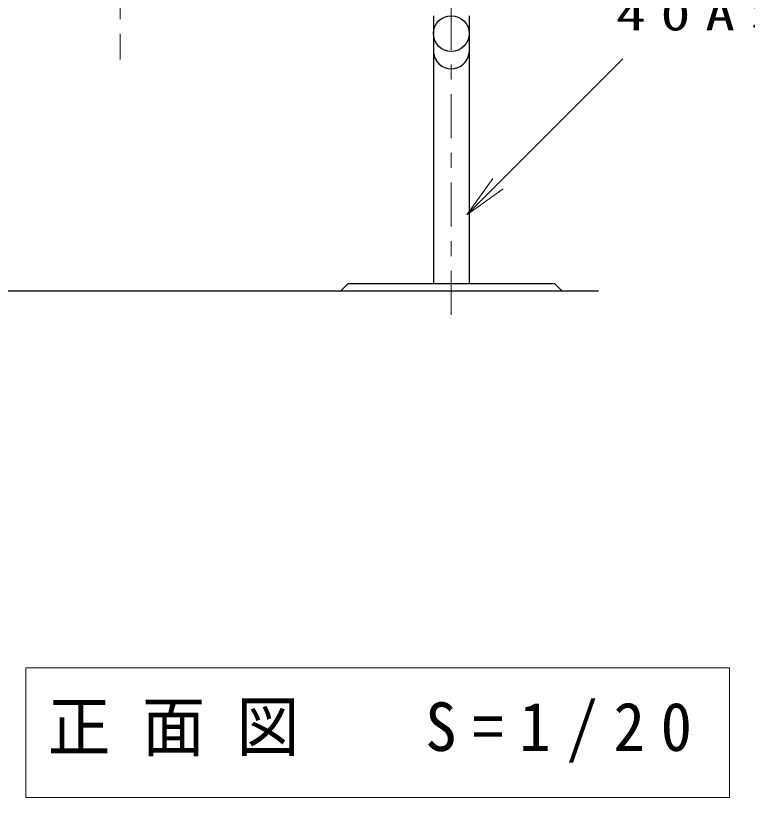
# Model space of a CAD drawing. Units: millimetres on the paper, scale 1:20. Extents: x -365 to 0, y -37 to 257.
# Drawn here: x -272.1 to -222.3, y 70.4 to 123.5 of the extents above; entities that cross this region are included whole.
import ezdxf

# ---------------------------------------------------------------- set-up
doc = ezdxf.new("R2010")
doc.units = ezdxf.units.MM
doc.linetypes.add('USER2', pattern=[6, 3, -1, 1, -1])
doc.layers.add('1_20', color=7, linetype='Continuous', lineweight=25)
doc.styles.add('ＭＳ ゴシック', font='')
doc.styles.get('ＭＳ ゴシック').set_extended_font_data('MS Gothic')

# ---------------------------------------------------------------- blocks, each defined once
blk = doc.blocks.new('open_arrow')
at = {"color": 0, "linetype": 'Continuous', "lineweight": -2}
blk.add_lwpolyline([(7.5, 1.25), (0, 0), (7.5, -1.25)], dxfattribs=at)

msp = doc.modelspace()

# ---------------------------------------------------------------- linework, layer by layer
at = {"layer": '1_20', "linetype": 'USER2', "lineweight": 13}
for p, q in [((-264.955, 146.263), (-264.955, 120.507)), ((-242.455, 103.167), (-242.455, 145.409))]:
    msp.add_line(p, q, dxfattribs=at)
at = {"layer": '1_20'}
for p, q in [((-243.67, 123.495), (-243.67, 105.295)), ((-241.24, 123.495), (-241.24, 105.295)), ((-249.955, 104.794), (-249.455, 105.294)), ((-249.455, 105.294), (-235.455, 105.294)), ((-235.455, 105.294), (-234.955, 104.794)), ((-279.955, 104.795), (-232.455, 104.795))]:
    msp.add_line(p, q, dxfattribs=at)
at = {"layer": '1_20', "lineweight": 13}
for p, q in [((-241.411, 109.966), (-230.805, 120.573)), ((-271.355, 79.195), (-271.355, 70.395)), ((-223.555, 79.195), (-271.355, 79.195)), ((-223.555, 70.395), (-223.555, 79.195)), ((-271.355, 70.395), (-223.555, 70.395))]:
    msp.add_line(p, q, dxfattribs=at)
at = {"layer": '1_20'}
msp.add_circle((-242.455, 122.28), 1.215, dxfattribs=at)
msp.add_arc((-242.455, 121.114), 1.222, 186.1672, 353.8328, dxfattribs=at)

# ---------------------------------------------------------------- block references
at = {"layer": '1_20', "lineweight": 13, "xscale": 0.4, "yscale": 0.4, "rotation": 45}
msp.add_blockref('open_arrow', (-241.411, 109.966), dxfattribs=at)

# ---------------------------------------------------------------- texts
at = {"layer": '1_20', "style": 'ＭＳ ゴシック'}
for s, insert, char_height, attachment_point in [('\\T1.5;\\W1.35;40ASGP', (-231.263, 123.573), 2.199, 4), ('\\T1.5;\\W0.95;正面図\u3000S=1/20', (-247.455, 74.795), 3.299, 5)]:
    msp.add_mtext(s, dxfattribs=dict(at, insert=insert, char_height=char_height, attachment_point=attachment_point))

doc.saveas('drawing.dxf')
